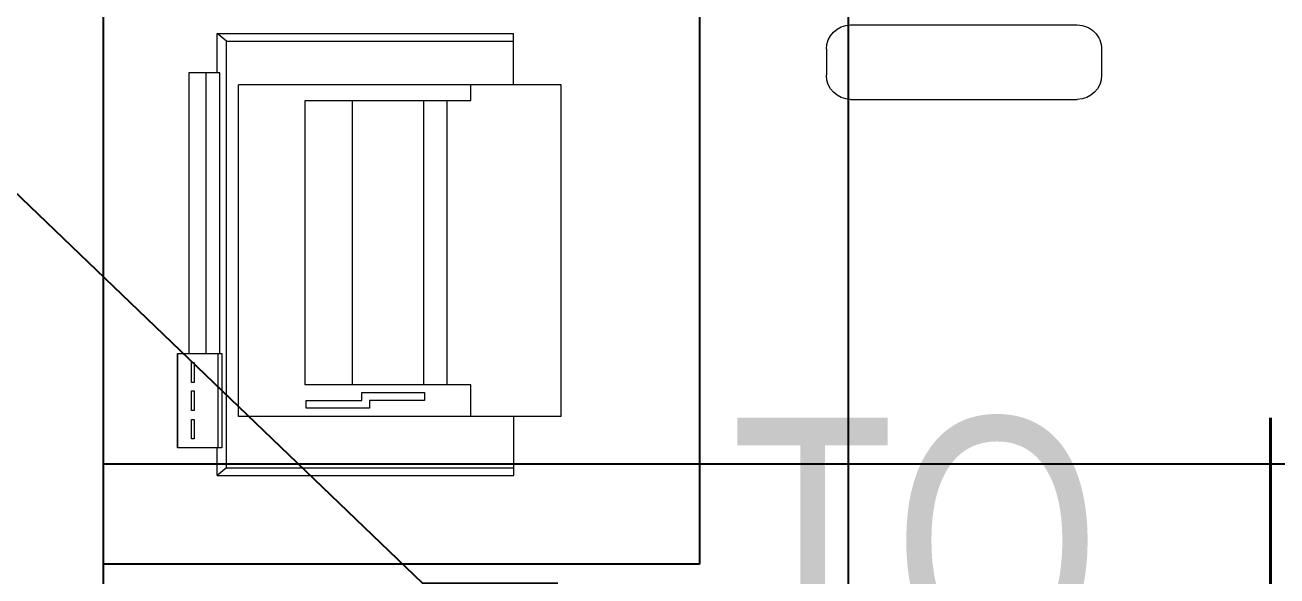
# Model space of a CAD drawing. Extents: x -12260 to 57327, y -29287 to 19916.
# Drawn here: x 25152 to 26161, y 6220 to 6664 of the extents above; entities that cross this region are included whole.
import ezdxf
from ezdxf import colors
from ezdxf.entities.mleader import LeaderData, LeaderLine
from ezdxf.math import Vec2, Vec3

# ---------------------------------------------------------------- set-up
doc = ezdxf.new("R2010")
doc.units = 0
doc.header["$LTSCALE"] = 0.25
doc.linetypes.add('DASHDOT', pattern=[25.4, 12.7, -6.35, 0, -6.35])
doc.layers.add('01-First Floor-FUR$0$FALSE CEILING', color=251, linetype='Continuous')
for name, color, linetype, lineweight in [('01-First Floor-FUR$0$LOADING', 253, 'Continuous', 5), ('01-First Floor-FUR$0$Walls', 251, 'Continuous', 5), ('E-LITE-CIRC @ 100', 6, 'Continuous', 25), ('E-LITE-CLNG-CNDT', 6, 'DASHDOT', 35)]:
    doc.layers.add(name, color=color, linetype=linetype, lineweight=lineweight)
doc.styles.add('DC_SIMPLEX', font='SIMPLEX.shx', dxfattribs={"width": 0.7})

# ---------------------------------------------------------------- blocks, each defined once
blk = doc.blocks.new('01-First Floor-FUR$0$ITPPLT2C-P')
at = {"color": 0}
for p, q in [((0.0229, 0.0318), (0.2618, 0.0318)), ((0.0304, 0.0256), (0.0229, 0.0318)), ((0.0229, 0), (0.0229, 0.0318)), ((0.2618, -0.0096), (0.2618, 0.0318)), ((0.0304, -0.3182), (0.0304, 0.0256)), ((0.0304, 0.0256), (0.2618, 0.0256)), ((0, 0), (0, -0.2262)), ((0.0252, 0), (0, 0)), ((0.0139, 0), (0.0139, -0.2262)), ((0.0252, 0), (0.0139, 0)), ((0.0252, -0.2262), (0.0252, 0)), ((0.0401, -0.2769), (0.0401, -0.0096)), ((0.3, -0.0096), (0.0401, -0.0096)), ((0.2274, -0.0222), (0.2274, -0.0096)), ((0.3, -0.2769), (0.3, -0.0096)), ((0.0939, -0.2515), (0.0939, -0.0222)), ((0.0939, -0.0222), (0.2274, -0.0222)), ((0.1321, -0.2515), (0.1321, -0.0222)), ((0.1894, -0.2515), (0.1894, -0.0222)), ((0.2082, -0.2515), (0.2082, -0.0222)), ((-0.0091, -0.2262), (0.0267, -0.2262)), ((-0.0091, -0.3023), (-0.0091, -0.2262)), ((-0.0087, -0.2262), (0.0236, -0.2262)), ((-0.0087, -0.3023), (-0.0087, -0.2262)), ((0, -0.2262), (0.0252, -0.2262)), ((0.0139, -0.2262), (0.0252, -0.2262)), ((0.0236, -0.2262), (0.0236, -0.3023)), ((0.0267, -0.2262), (0.0267, -0.3023)), ((0.0023, -0.2495), (0.0023, -0.2334)), ((0.0023, -0.2334), (0.0045, -0.2334)), ((0.0045, -0.2334), (0.0045, -0.2495)), ((0.0045, -0.2495), (0.0023, -0.2495)), ((0.2274, -0.2515), (0.0939, -0.2515)), ((0.2274, -0.2769), (0.2274, -0.2515)), ((0.0023, -0.2721), (0.0023, -0.2562)), ((0.0023, -0.2562), (0.0045, -0.2562)), ((0.0045, -0.2562), (0.0045, -0.2721)), ((0.1395, -0.2575), (0.19, -0.2575)), ((0.1395, -0.2641), (0.1395, -0.2575)), ((0.19, -0.2575), (0.19, -0.2641)), ((0.0045, -0.2721), (0.0023, -0.2721)), ((0.0947, -0.2701), (0.0947, -0.2641)), ((0.0947, -0.2641), (0.1395, -0.2641)), ((0.1457, -0.2701), (0.0947, -0.2701)), ((0.19, -0.2641), (0.1457, -0.2641)), ((0.1457, -0.2641), (0.1457, -0.2701)), ((0.0023, -0.295), (0.0023, -0.2793)), ((0.0023, -0.2793), (0.0045, -0.2793)), ((0.0045, -0.2793), (0.0045, -0.295)), ((0.3, -0.2769), (0.0401, -0.2769)), ((0.2618, -0.2769), (0.2618, -0.3246)), ((0.0267, -0.3023), (-0.0091, -0.3023)), ((0.0236, -0.3023), (-0.0087, -0.3023)), ((0.0045, -0.295), (0.0023, -0.295)), ((0.0229, -0.3246), (0.0229, -0.3023)), ((0.0304, -0.3182), (0.0229, -0.3246)), ((0.0304, -0.3182), (0.2618, -0.3182)), ((0.0229, -0.3246), (0.2618, -0.3246))]:
    blk.add_line(p, q, dxfattribs=at)
blk = doc.blocks.new('01-First Floor-FUR$0$GF21018-P')
at = {"color": 0}
for p, q in [((0.2596, 0.3422), (0.2804, 0.3422)), ((0.24, 0.3226), (0.24, 0.14)), ((0.3, 0.3226), (0.3, 0.14)), ((0.2596, 0.1204), (0.2804, 0.1204))]:
    blk.add_line(p, q, dxfattribs=at)
for centre, start, end in [((0.2596, 0.3226), 90, 180), ((0.2804, 0.3226), 0, 90), ((0.2596, 0.14), 180, 270), ((0.2804, 0.14), 270, 0)]:
    blk.add_arc(centre, 0.0196, start, end, dxfattribs=at)
blk = doc.blocks.new('01-First Floor-FUR')
at = {"layer": '01-First Floor-FUR$0$FALSE CEILING', "linetype": 'Continuous'}
for p, q in [((25815.6, 5110), (25815.6, 8610)), ((25215.6, 6310), (29215.6, 6310))]:
    blk.add_line(p, q, dxfattribs=at)
at = {"layer": '01-First Floor-FUR$0$FALSE CEILING'}
for p, q in [((25695.6, 8130, -0.1), (25695.6, 6229.1, -0.1)), ((25695.6, 6229.1, -0.1), (25215.6, 6229.1, -0.1))]:
    blk.add_line(p, q, dxfattribs=at)
blk.add_lwpolyline([(25215.6, 8610), (29215.6, 8610), (29215.6, 5110), (25215.6, 5110)], close=True, dxfattribs=at)
at = {"layer": '01-First Floor-FUR$0$LOADING'}
for p, q in [((25695.6, 8130, -0.1), (25695.6, 6229.1, -0.1)), ((25695.6, 6229.1, -0.1), (25215.6, 6229.1, -0.1))]:
    blk.add_line(p, q, dxfattribs=at)
at = {"layer": '01-First Floor-FUR$0$Walls'}
blk.add_line((25215.6, 6150), (25215.6, 8610), dxfattribs=at)
at = {"layer": '01-First Floor-FUR$0$LOADING', "extrusion": (7.77426e-06, 2.24021e-05, 1), "xscale": -1000, "yscale": 1000.000000000001, "zscale": 1000, "rotation": 90.00141075505213}
blk.add_blockref('01-First Floor-FUR$0$GF21018-P', (26140, 6903.6, 0.3), dxfattribs=at)
at = {"layer": '01-First Floor-FUR$0$LOADING', "extrusion": (-7.77425e-06, 2.55393e-17, -1), "xscale": -1000, "yscale": 999.9999999999981, "zscale": 1000}
blk.add_blockref('01-First Floor-FUR$0$ITPPLT2C-P', (-25284.1, 6625, -0.1), dxfattribs=at)
blk = doc.blocks.new('ARR0W')
at = {"color": 45}
blk.add_ellipse((0, 0), major_axis=(0.4, 0), ratio=0.4, dxfattribs=at)
at = {"color": 45, "ltscale": 0.5}
blk.add_solid([(-1.4, 0.1667), (-0.4, 0), (-1.4, -0.1667)], dxfattribs=at)

msp = doc.modelspace()

# ---------------------------------------------------------------- block references
at = {"layer": 'E-LITE-CLNG-CNDT'}
msp.add_blockref('01-First Floor-FUR', (0, 0), dxfattribs=at)

# ---------------------------------------------------------------- leaders
at = {"layer": 'E-LITE-CIRC @ 100'}
ml = msp.add_multileader_mtext('Standard', dxfattribs=at)
ml.set_content('{\\Fdc_el_romans|c0;\\W0.8;TO\\Fromans|c0; \\Fsimplex|c0;LP-F1/S11}', color=256, style='DC_SIMPLEX')
ml.set_leader_properties()
ml.set_arrow_properties(name='ARR0W')
ml.build(insert=Vec2(0, 0))
ml.multileader.update_dxf_attribs({"dogleg_length": 200, "arrow_head_size": 140, "scale": 100})
ctx = ml.context
ctx.base_point, ctx.scale, ctx.char_height, ctx.arrow_head_size, ctx.landing_gap_size, ctx.plane_origin, ctx.plane_x_axis, ctx.plane_y_axis = Vec3(25581.4, 6213.8), 100, 200, 140, 140, Vec3(45562.9, 3755.1), Vec3(1, 0.000001, 0), Vec3(-0.000001, 1, 0)
notes = []
notes.append((ctx, [(0, (1, 1, 0), (25472.6, 6213.8), (1, 0.000001, 0), 108.8, [(0, [(24924.3, 6739.9)], 0, [])])]))
ctx.mtext.insert, ctx.mtext.text_direction, ctx.mtext.rotation, ctx.mtext.flow_direction = Vec3(25721.4, 6347.1), Vec3(1, 0.000001, 0), 0.000001, 5
for ctx, leaders in notes:
    for number, flags, end, landing, length, lines in leaders:
        leader = LeaderData()
        leader.index, (leader.has_last_leader_line, leader.has_dogleg_vector, leader.attachment_direction) = number, flags
        leader.last_leader_point, leader.dogleg_vector, leader.dogleg_length = Vec3(end), Vec3(landing), length
        for number, points, colour, breaks in lines:
            line = LeaderLine()
            line.index, line.vertices, line.color, line.breaks = number, Vec3.list(points), colors.encode_raw_color(colour), breaks
            leader.lines.append(line)
        ctx.leaders.append(leader)

doc.saveas('drawing.dxf')
